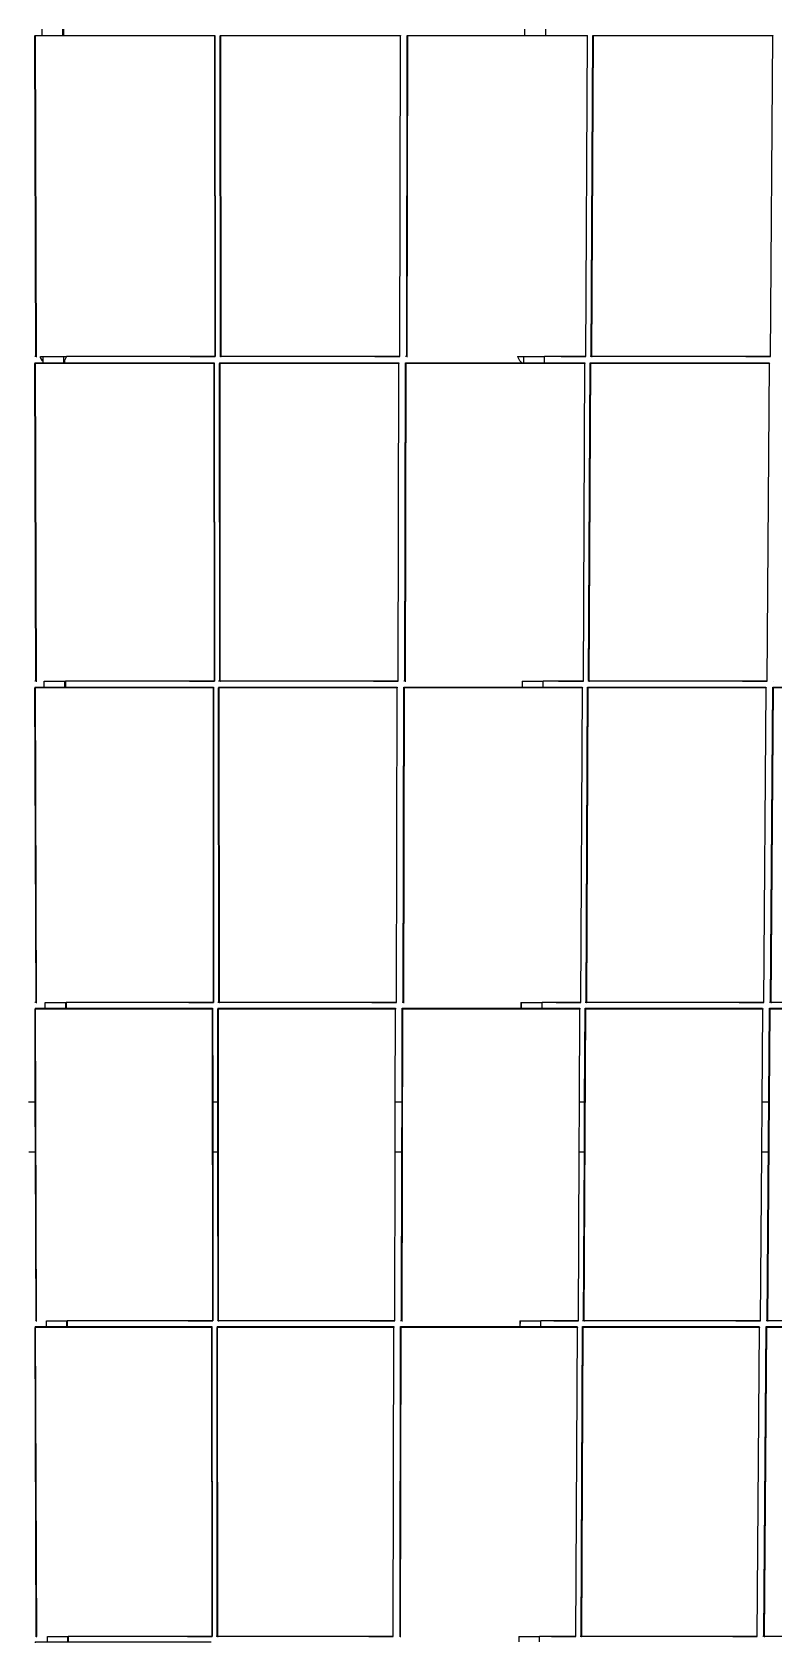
# Model space of a CAD drawing. Header units: inches. Extents: x -877 to 684, y -1170 to 1151.
# Drawn here: x -84 to 174, y -626 to -64 of the extents above; entities that cross this region are included whole.
import ezdxf

# ---------------------------------------------------------------- set-up
doc = ezdxf.new("R2010")
doc.units = ezdxf.units.IN
doc.header["$MEASUREMENT"] = 0

msp = doc.modelspace()

# ---------------------------------------------------------------- linework, layer by layer
for p, q in [((-83.32774, -64.95461), (-83.35651, -65.14972)), ((-83.35651, -65.14972), (-83.1642, -65.15078)), ((-82.97013, -177.08666), (-83.35651, -65.14972)), ((-83.32774, -64.95461), (-80.79648, -64.95465)), ((-83.1642, -65.15078), (-83.07295, -65.14972)), ((-82.77872, -177.0869), (-83.1642, -65.15078)), ((-20.52561, -65.15074), (-83.07295, -65.14972)), ((-80.79648, -64.95465), (-80.80365, -62.75189)), ((-80.79648, -64.95465), (-73.52714, -64.95477)), ((-73.52714, -64.95477), (-73.53367, -62.75203)), ((-73.52714, -64.95477), (-73.37156, -64.95477)), ((-73.37807, -62.75203), (-73.37156, -64.95477)), ((-73.37156, -64.95477), (-20.51853, -64.95562)), ((-20.51853, -64.95562), (-20.52561, -65.15074)), ((-20.43047, -177.08766), (-20.52561, -65.15074)), ((-20.51853, -64.95562), (-20.42345, -176.855)), ((-18.65171, -64.95703), (-18.65815, -65.15214)), ((-18.65815, -65.15214), (-18.46585, -65.1532)), ((-18.57167, -177.08905), (-18.65815, -65.15214)), ((-18.65171, -64.95703), (44.15749, -64.95804)), ((-18.46585, -65.1532), (-18.3746, -65.15214)), ((-18.38026, -177.0893), (-18.46585, -65.1532)), ((44.17274, -65.15316), (-18.3746, -65.15214)), ((43.96798, -177.09006), (44.17274, -65.15316)), ((44.15749, -64.95804), (44.17274, -65.15316)), ((46.36854, -176.85739), (46.5844, -64.95804)), ((46.38447, -177.09006), (46.60048, -65.15316)), ((46.57588, -177.0903), (46.79278, -65.15421)), ((46.5844, -64.95804), (46.60048, -65.15316)), ((46.5844, -64.95804), (87.42437, -64.9587)), ((46.60048, -65.15316), (46.79278, -65.15421)), ((46.79278, -65.15421), (46.88404, -65.15316)), ((109.43136, -65.15417), (46.88404, -65.15316)), ((87.43213, -62.75605), (87.42437, -64.9587)), ((87.42437, -64.9587), (87.60976, -64.9587)), ((87.60976, -64.9587), (87.61753, -62.75605)), ((87.60976, -64.9587), (94.87909, -64.95882)), ((94.87909, -64.95882), (94.88751, -62.75619)), ((94.87909, -64.95882), (109.3936, -64.95905)), ((108.92412, -177.09106), (109.43136, -65.15417)), ((109.3936, -64.95905), (109.43136, -65.15417)), ((110.74485, -176.85979), (111.2604, -64.96046)), ((110.78291, -177.09246), (111.29881, -65.15558)), ((110.97432, -177.0927), (111.49111, -65.15663)), ((111.2604, -64.96046), (111.29881, -65.15558)), ((111.2604, -64.96046), (174.06959, -64.96147)), ((111.29881, -65.15558), (111.49111, -65.15663)), ((111.49111, -65.15663), (111.58237, -65.15558)), ((174.12969, -65.15659), (111.58237, -65.15558)), ((173.32255, -177.09346), (174.12969, -65.15659)), ((174.06959, -64.96147), (174.12969, -65.15659)), ((-83.27413, -177.0877), (-83.3432, -177.0877)), ((-83.30634, -179.22842), (-83.33497, -179.46188)), ((-83.33497, -179.46188), (-83.14357, -179.46292)), ((-82.9505, -290.34401), (-83.33497, -179.46188)), ((-83.30634, -179.22842), (-80.42444, -179.22847)), ((-83.14357, -179.46292), (-83.05275, -179.46188)), ((-82.75999, -290.34426), (-83.14357, -179.46292)), ((-82.97013, -177.08666), (-83.06096, -177.0877)), ((-20.80149, -179.46289), (-83.05275, -179.46188)), ((-82.92548, -177.0869), (-82.97013, -177.08666)), ((-82.92548, -177.0869), (-82.77872, -177.0869)), ((-82.77872, -177.0869), (-82.70934, -177.0869)), ((-81.32546, -177.45183), (-81.42818, -177.08669)), ((-81.42818, -177.08669), (-80.43142, -177.0867)), ((-80.68357, -178.53238), (-81.32546, -177.45183)), ((-80.42589, -178.78373), (-80.68357, -178.53238)), ((-80.42589, -178.78373), (-80.43142, -177.0867)), ((-80.43142, -177.0867), (-73.19493, -177.08684)), ((-80.42444, -179.22847), (-80.42589, -178.78373)), ((-80.42444, -179.22847), (-73.18858, -179.22859)), ((-73.18858, -179.22859), (-73.19493, -177.08684)), ((-73.19493, -177.08684), (-73.04505, -177.08684)), ((-73.18858, -179.22859), (-73.03376, -179.22859)), ((-73.04505, -177.08684), (-72.36541, -177.08686)), ((-73.03614, -178.42157), (-73.04505, -178.43744)), ((-72.43021, -177.34128), (-73.03614, -178.42157)), ((-73.03614, -178.42157), (-73.03376, -179.22859)), ((-73.03376, -179.22859), (-20.79434, -179.22943)), ((-72.36541, -177.08686), (-72.43021, -177.34128)), ((-72.3263, -177.08686), (-72.43021, -177.34128)), ((-72.36541, -177.08686), (-72.3263, -177.08686)), ((-20.43047, -177.08766), (-72.3263, -177.08686)), ((-29.11809, -177.08767), (-20.43047, -177.08906)), ((-20.79434, -179.22943), (-20.80149, -179.46289)), ((-20.70552, -290.34501), (-20.80149, -179.46289)), ((-20.79434, -179.22943), (-20.69844, -290.07472)), ((-20.42345, -176.855), (-20.43047, -177.08766)), ((-20.43047, -177.08906), (-20.43047, -177.08766)), ((-18.87568, -177.0901), (-18.94474, -177.0901)), ((-18.93636, -179.23082), (-18.94287, -179.46428)), ((-18.94287, -179.46428), (-18.75148, -179.46532)), ((-18.85548, -290.34639), (-18.94287, -179.46428)), ((-18.93636, -179.23082), (43.57563, -179.23182)), ((-18.75148, -179.46532), (-18.66065, -179.46428)), ((-18.66497, -290.34663), (-18.75148, -179.46532)), ((-18.57167, -177.08905), (-18.6625, -177.0901)), ((43.5906, -179.46528), (-18.66065, -179.46428)), ((-18.52702, -177.0893), (-18.57167, -177.08905)), ((-18.52702, -177.0893), (-18.38026, -177.0893)), ((-18.38026, -177.0893), (-18.31088, -177.0893)), ((43.96798, -177.09006), (-18.28942, -177.08905)), ((35.28036, -177.09006), (43.96798, -177.09146)), ((43.3895, -290.34738), (43.5906, -179.46528)), ((43.57563, -179.23182), (43.5906, -179.46528)), ((43.96798, -177.09146), (43.96798, -177.09006)), ((45.77894, -290.07709), (45.99105, -179.23182)), ((45.7946, -290.34738), (46.00685, -179.46528)), ((45.98511, -290.34763), (46.19824, -179.46633)), ((45.99105, -179.23182), (46.00685, -179.46528)), ((45.99105, -179.23182), (86.58395, -179.23248)), ((46.00685, -179.46528), (46.19824, -179.46633)), ((46.08046, -177.0911), (46.0114, -177.0911)), ((46.19824, -179.46633), (46.28907, -179.46528)), ((108.54032, -179.46629), (46.28907, -179.46528)), ((46.38447, -177.09006), (46.29364, -177.0911)), ((46.38447, -177.09006), (46.36854, -176.85739)), ((46.42912, -177.0903), (46.38447, -177.09006)), ((46.42912, -177.0903), (46.57588, -177.0903)), ((46.57588, -177.0903), (46.64526, -177.0903)), ((85.05094, -177.09078), (85.22434, -177.45183)), ((85.05094, -177.09078), (85.12277, -177.09078)), ((85.22434, -177.45183), (85.12277, -177.09078)), ((85.12277, -177.09078), (87.03534, -177.09082)), ((85.86623, -178.53238), (85.22434, -177.45183)), ((86.58395, -179.23248), (85.86623, -178.53238)), ((86.58395, -179.23248), (87.03534, -179.23248)), ((87.03534, -177.09082), (87.21391, -177.09082)), ((87.03534, -179.23248), (87.20635, -179.23249)), ((87.20635, -179.23249), (87.21391, -177.09082)), ((87.20635, -179.23249), (94.44221, -179.2326)), ((87.21391, -177.09082), (94.4504, -177.09096)), ((94.44221, -179.2326), (94.4504, -177.09096)), ((94.44221, -179.2326), (108.50304, -179.23283)), ((108.92412, -177.09106), (94.4504, -177.09096)), ((100.2365, -177.09107), (108.92411, -177.09247)), ((108.03957, -290.34838), (108.54032, -179.46629)), ((108.50304, -179.23283), (108.54032, -179.46629)), ((108.92411, -177.09247), (108.92412, -177.09106)), ((109.85203, -290.07947), (110.36101, -179.23422)), ((109.88961, -290.34976), (110.39893, -179.46768)), ((110.08011, -290.35), (110.59031, -179.46872)), ((110.36101, -179.23422), (110.39893, -179.46768)), ((110.36101, -179.23422), (172.87298, -179.23522)), ((110.39893, -179.46768), (110.59031, -179.46872)), ((110.47889, -177.0935), (110.40983, -177.0935)), ((110.59031, -179.46872), (110.68114, -179.46768)), ((172.93238, -179.46868), (110.68114, -179.46768)), ((110.78291, -177.09246), (110.69207, -177.0935)), ((110.78291, -177.09246), (110.74485, -176.85979)), ((110.82756, -177.0927), (110.78291, -177.09246)), ((110.82756, -177.0927), (110.97432, -177.0927)), ((110.97432, -177.0927), (111.04369, -177.0927)), ((173.32255, -177.09346), (111.06515, -177.09246)), ((164.63493, -177.09347), (173.32254, -177.09486)), ((172.13457, -290.35075), (172.93238, -179.46868)), ((172.87298, -179.23522), (172.93238, -179.46868)), ((173.32254, -177.09486), (173.32255, -177.09346)), ((-83.25308, -290.34505), (-83.32182, -290.34505)), ((-82.9505, -290.34401), (-83.0409, -290.34505)), ((-82.90606, -290.34425), (-82.9505, -290.34401)), ((-82.90606, -290.34425), (-82.75999, -290.34426)), ((-82.75999, -290.34426), (-82.69095, -290.34426)), ((-80.05591, -292.42589), (-80.06269, -290.34407)), ((-80.06269, -290.34407), (-72.85938, -290.3442)), ((-72.85321, -292.42601), (-72.85938, -290.3442)), ((-72.85938, -290.3442), (-72.7053, -290.3442)), ((-72.7053, -290.3442), (-72.69914, -292.42601)), ((-20.70552, -290.34501), (-72.7053, -290.3442)), ((-29.35221, -290.34501), (-20.70552, -290.3464)), ((-20.69844, -290.07472), (-20.70552, -290.34501)), ((-20.70552, -290.3464), (-20.70552, -290.34501)), ((-19.15805, -290.34742), (-19.22679, -290.34742)), ((-18.85548, -290.34639), (-18.94588, -290.34742)), ((-18.81104, -290.34663), (-18.85548, -290.34639)), ((-18.81104, -290.34663), (-18.66497, -290.34663)), ((-18.66497, -290.34663), (-18.59592, -290.34663)), ((43.3895, -290.34738), (-18.57456, -290.34639)), ((34.74281, -290.34739), (43.3895, -290.34877)), ((43.3895, -290.34877), (43.3895, -290.34738)), ((45.49202, -290.34842), (45.42328, -290.34842)), ((45.7946, -290.34738), (45.70419, -290.34842)), ((45.7946, -290.34738), (45.77894, -290.07709)), ((45.83904, -290.34762), (45.7946, -290.34738)), ((45.83904, -290.34762), (45.98511, -290.34763)), ((45.98511, -290.34763), (46.05416, -290.34763)), ((86.6305, -290.34814), (86.62317, -292.42987)), ((86.6305, -290.34814), (86.8141, -290.34815)), ((86.80675, -292.42987), (86.8141, -290.34815)), ((86.8141, -290.34815), (94.01741, -290.34828)), ((94.00945, -292.42999), (94.01741, -290.34828)), ((108.03957, -290.34838), (94.01741, -290.34828)), ((99.39289, -290.34838), (108.03956, -290.34977)), ((108.03956, -290.34977), (108.03957, -290.34838)), ((109.58702, -290.35079), (109.51828, -290.35079)), ((109.88961, -290.34976), (109.7992, -290.35079)), ((109.88961, -290.34976), (109.85203, -290.07947)), ((109.93404, -290.35), (109.88961, -290.34976)), ((109.93404, -290.35), (110.08011, -290.35)), ((110.08011, -290.35), (110.14916, -290.35)), ((172.13457, -290.35075), (110.17052, -290.34976)), ((163.48788, -290.35076), (172.13456, -290.35214)), ((172.13456, -290.35214), (172.13457, -290.35075)), ((174.23708, -290.35179), (174.16834, -290.35179)), ((-83.28514, -292.42584), (-83.31362, -292.69691)), ((-83.31362, -292.69691), (-83.12313, -292.69794)), ((-82.93106, -402.53908), (-83.31362, -292.69691)), ((-83.28514, -292.42584), (-80.05591, -292.42589)), ((-83.12313, -292.69794), (-83.03274, -292.69691)), ((-82.74145, -402.53932), (-83.12313, -292.69794)), ((-21.07476, -292.6979), (-83.03274, -292.69691)), ((-80.05591, -292.42589), (-72.85321, -292.42601)), ((-72.85321, -292.42601), (-72.69914, -292.42601)), ((-72.69914, -292.42601), (-21.06756, -292.42684)), ((-21.06756, -292.42684), (-21.07476, -292.6979)), ((-20.97799, -402.54006), (-21.07476, -292.6979)), ((-21.06756, -292.42684), (-20.97085, -402.23286)), ((-19.21833, -292.42821), (-19.2249, -292.69928)), ((-19.2249, -292.69928), (-19.03441, -292.70032)), ((-19.13662, -402.54143), (-19.2249, -292.69928)), ((-19.21833, -292.42821), (42.99925, -292.42921)), ((-19.03441, -292.70032), (-18.94402, -292.69928)), ((-18.94701, -402.54167), (-19.03441, -292.70032)), ((43.01395, -292.70028), (-18.94402, -292.69928)), ((42.81644, -402.54242), (43.01395, -292.70028)), ((42.99925, -292.42921), (43.01395, -292.70028)), ((45.19488, -402.23521), (45.40329, -292.42921)), ((45.21026, -402.54242), (45.41882, -292.70028)), ((45.39988, -402.54266), (45.6093, -292.70131)), ((45.40329, -292.42921), (45.41882, -292.70028)), ((45.40329, -292.42921), (86.62317, -292.42987)), ((45.41882, -292.70028), (45.6093, -292.70131)), ((45.6093, -292.70131), (45.6997, -292.70028)), ((107.65767, -292.70127), (45.6997, -292.70028)), ((86.62317, -292.42987), (86.80675, -292.42987)), ((86.80675, -292.42987), (94.00945, -292.42999)), ((94.00945, -292.42999), (107.62086, -292.4302)), ((107.16332, -402.5434), (107.65767, -292.70127)), ((107.62086, -292.4302), (107.65767, -292.70127)), ((108.96759, -402.23757), (109.47008, -292.43158)), ((109.00468, -402.54477), (109.50752, -292.70265)), ((109.19429, -402.54501), (109.698, -292.70368)), ((109.47008, -292.43158), (109.50752, -292.70265)), ((109.47008, -292.43158), (171.68764, -292.43258)), ((109.50752, -292.70265), (109.698, -292.70368)), ((109.698, -292.70368), (109.7884, -292.70265)), ((171.74636, -292.70365), (109.7884, -292.70265)), ((170.95773, -402.54575), (171.74636, -292.70365)), ((171.68764, -292.43258), (171.74636, -292.70365)), ((173.29256, -402.23855), (174.09169, -292.43258)), ((173.35155, -402.54575), (174.15122, -292.70365)), ((173.54116, -402.546), (174.3417, -292.70468)), ((174.09169, -292.43258), (174.15122, -292.70365)), ((174.09169, -292.43258), (236.30924, -292.43357)), ((174.15122, -292.70365), (174.3417, -292.70468)), ((174.3417, -292.70468), (174.43211, -292.70365)), ((236.39006, -292.70464), (174.43211, -292.70365)), ((-83.23222, -402.5401), (-83.30063, -402.5401)), ((-82.93106, -402.53908), (-83.02104, -402.5401)), ((-82.88683, -402.53932), (-82.93106, -402.53908)), ((-82.88683, -402.53932), (-82.74145, -402.53932)), ((-82.74145, -402.53932), (-82.67272, -402.53932)), ((-79.69084, -404.56205), (-79.69743, -402.53914)), ((-79.69743, -402.53914), (-72.52697, -402.53927)), ((-72.52098, -404.56216), (-72.52697, -402.53927)), ((-72.52697, -402.53927), (-72.37364, -402.53928)), ((-72.37364, -402.53928), (-72.36766, -404.56217)), ((-20.97799, -402.54006), (-72.37364, -402.53928)), ((-29.58413, -402.54007), (-20.97799, -402.54144)), ((-20.97085, -402.23286), (-20.97799, -402.54006)), ((-20.97799, -402.54144), (-20.97799, -402.54006)), ((-19.43778, -402.54246), (-19.5062, -402.54246)), ((-19.13662, -402.54143), (-19.2266, -402.54246)), ((-19.09239, -402.54167), (-19.13662, -402.54143)), ((-19.09239, -402.54167), (-18.94701, -402.54167)), ((-18.94701, -402.54167), (-18.87829, -402.54167)), ((42.81644, -402.54242), (-18.85703, -402.54143)), ((34.2103, -402.54242), (42.81644, -402.54379)), ((42.81644, -402.54379), (42.81644, -402.54242)), ((44.9091, -402.54344), (44.84069, -402.54344)), ((45.21026, -402.54242), (45.12028, -402.54344)), ((45.21026, -402.54242), (45.19488, -402.23521)), ((45.25449, -402.54266), (45.21026, -402.54242)), ((45.25449, -402.54266), (45.39988, -402.54266)), ((45.39988, -402.54266), (45.4686, -402.54266)), ((86.23533, -402.54318), (86.22821, -404.56599)), ((86.23533, -402.54318), (86.41803, -402.54318)), ((86.41089, -404.56599), (86.41803, -402.54318)), ((86.41803, -402.54318), (93.58848, -402.54332)), ((93.58075, -404.5661), (93.58848, -402.54332)), ((107.16332, -402.5434), (93.58848, -402.54332)), ((98.55719, -402.54341), (107.16331, -402.54478)), ((107.16331, -402.54478), (107.16332, -402.5434)), ((108.70352, -402.54579), (108.6351, -402.54579)), ((109.00468, -402.54477), (108.91469, -402.54579)), ((109.00468, -402.54477), (108.96759, -402.23757)), ((109.04891, -402.54501), (109.00468, -402.54477)), ((109.04891, -402.54501), (109.19429, -402.54501)), ((109.19429, -402.54501), (109.26302, -402.54501)), ((170.95773, -402.54575), (109.28427, -402.54477)), ((162.3516, -402.54576), (170.95772, -402.54713)), ((170.95772, -402.54713), (170.95773, -402.54575)), ((173.05039, -402.54678), (172.98197, -402.54678)), ((173.35155, -402.54575), (173.26156, -402.54678)), ((173.35155, -402.54575), (173.29256, -402.23855)), ((173.39578, -402.54599), (173.35155, -402.54575)), ((173.39578, -402.54599), (173.54116, -402.546)), ((173.54116, -402.546), (173.60989, -402.546)), ((235.3046, -402.54674), (173.63115, -402.54575)), ((-83.26414, -404.56199), (-83.29248, -404.86996)), ((-83.29248, -404.86996), (-83.10288, -404.87098)), ((-83.17906, -437.29325), (-83.29248, -404.86996)), ((-83.26414, -404.56199), (-79.69084, -404.56205)), ((-83.10288, -404.87098), (-83.01292, -404.86996)), ((-82.72307, -513.68697), (-83.10288, -404.87098)), ((-21.34548, -404.87094), (-83.01292, -404.86996)), ((-79.69084, -404.56205), (-72.52098, -404.56216)), ((-72.52098, -404.56216), (-72.36766, -404.56217)), ((-72.36766, -404.56217), (-21.33821, -404.56298)), ((-21.33821, -404.56298), (-21.34548, -404.87094)), ((-21.24792, -513.68771), (-21.34548, -404.87094)), ((-21.33821, -404.56298), (-21.30888, -437.29325)), ((-19.49765, -404.56434), (-19.50429, -404.87231)), ((-19.50429, -404.87231), (-19.31469, -404.87333)), ((-19.47773, -437.29325), (-19.50429, -404.87231)), ((-19.49765, -404.56434), (42.42827, -404.56533)), ((-19.31469, -404.87333), (-19.22472, -404.87231)), ((-19.22642, -513.6893), (-19.31469, -404.87333)), ((42.44271, -404.87329), (-19.22472, -404.87231)), ((42.38492, -437.29325), (42.44271, -404.87329)), ((42.42827, -404.56533), (42.44271, -404.87329)), ((44.63138, -513.69004), (44.8363, -404.87329)), ((44.75943, -437.29325), (44.82104, -404.56533)), ((44.82011, -513.69028), (45.02589, -404.87432)), ((44.82104, -404.56533), (44.8363, -404.87329)), ((44.82104, -404.56533), (86.22821, -404.56599)), ((44.8363, -404.87329), (45.02589, -404.87432)), ((45.02589, -404.87432), (45.11587, -404.87329)), ((106.78329, -404.87428), (45.11587, -404.87329)), ((86.22821, -404.56599), (86.41089, -404.56599)), ((86.41089, -404.56599), (93.58075, -404.5661)), ((93.58075, -404.5661), (106.74696, -404.56631)), ((106.63789, -437.29325), (106.78329, -404.87428)), ((106.74696, -404.56631), (106.78329, -404.87428)), ((108.12801, -513.69237), (108.62447, -404.87565)), ((108.31674, -513.69261), (108.81406, -404.87667)), ((108.43826, -437.29325), (108.58751, -404.56768)), ((108.58751, -404.56768), (108.62447, -404.87565)), ((108.58751, -404.56768), (170.51342, -404.56867)), ((108.62447, -404.87565), (108.81406, -404.87667)), ((108.81406, -404.87667), (108.90404, -404.87565)), ((170.57146, -404.87663), (108.90404, -404.87565)), ((170.33922, -437.29325), (170.57146, -404.87663)), ((170.51342, -404.56867), (170.57146, -404.87663)), ((172.17453, -513.69334), (172.96504, -404.87663)), ((172.36325, -513.69358), (173.15463, -404.87766)), ((172.66854, -437.29325), (172.90619, -404.56867)), ((172.90619, -404.56867), (172.96504, -404.87663)), ((172.90619, -404.56867), (234.83209, -404.56965)), ((172.96504, -404.87663), (173.15463, -404.87766)), ((173.15463, -404.87766), (173.24461, -404.87663)), ((234.91202, -404.87762), (173.24461, -404.87663)), ((-83.17906, -437.29325), (-85.53916, -437.29325)), ((-83.118, -454.74569), (-83.17906, -437.29325)), ((-19.47773, -437.29325), (-21.30888, -437.29325)), ((-21.30888, -437.29325), (-21.29324, -454.74569)), ((-19.46343, -454.74569), (-19.47773, -437.29325)), ((42.35381, -454.74569), (42.38492, -437.29325)), ((44.75943, -437.29325), (42.38492, -437.29325)), ((44.72658, -454.74569), (44.75943, -437.29325)), ((106.55962, -454.74569), (106.63789, -437.29325)), ((108.43826, -437.29325), (106.63789, -437.29325)), ((108.35866, -454.74569), (108.43826, -437.29325)), ((170.21419, -454.74569), (170.33922, -437.29325)), ((172.66854, -437.29325), (170.33922, -437.29325)), ((172.5418, -454.74569), (172.66854, -437.29325)), ((-83.118, -454.74569), (-85.47638, -454.74569)), ((-82.9118, -513.68673), (-83.118, -454.74569)), ((-19.46343, -454.74569), (-21.29324, -454.74569)), ((-21.29324, -454.74569), (-21.24072, -513.34429)), ((-19.41515, -513.68906), (-19.46343, -454.74569)), ((42.24873, -513.69004), (42.35381, -454.74569)), ((44.72658, -454.74569), (42.35381, -454.74569)), ((44.61626, -513.34662), (44.72658, -454.74569)), ((106.29525, -513.69101), (106.55962, -454.74569)), ((108.35866, -454.74569), (106.55962, -454.74569)), ((108.09139, -513.34895), (108.35866, -454.74569)), ((169.79188, -513.69334), (170.21419, -454.74569)), ((172.5418, -454.74569), (170.21419, -454.74569)), ((172.11621, -513.34993), (172.5418, -454.74569)), ((-83.21155, -513.68775), (-83.27965, -513.68775)), ((-83.24334, -515.65174), (-83.27154, -515.9959)), ((-83.27154, -515.9959), (-83.08283, -515.99691)), ((-82.89273, -623.80157), (-83.27154, -515.9959)), ((-83.24334, -515.65174), (-79.32917, -515.6518)), ((-83.08283, -515.99691), (-82.99328, -515.9959)), ((-82.70487, -623.8018), (-83.08283, -515.99691)), ((-82.9118, -513.68673), (-83.00136, -513.68774)), ((-21.61366, -515.99688), (-82.99328, -515.9959)), ((-82.86778, -513.68697), (-82.9118, -513.68673)), ((-82.86778, -513.68697), (-82.72307, -513.68697)), ((-82.72307, -513.68697), (-82.65467, -513.68697)), ((-79.32917, -515.6518), (-79.33557, -513.6868)), ((-79.33557, -513.6868), (-72.19768, -513.68693)), ((-79.32917, -515.6518), (-72.19185, -515.65191)), ((-72.19185, -515.65191), (-72.19768, -513.68693)), ((-72.19768, -513.68693), (-72.04509, -513.68693)), ((-72.19185, -515.65191), (-72.03928, -515.65191)), ((-72.04509, -513.68693), (-72.03928, -515.65191)), ((-21.24792, -513.68771), (-72.04509, -513.68693)), ((-72.03928, -515.65191), (-21.60634, -515.65271)), ((-29.81388, -513.68771), (-21.24792, -513.68907)), ((-21.60634, -515.65271), (-21.61366, -515.99688)), ((-21.51534, -623.80253), (-21.61366, -515.99688)), ((-21.60634, -515.65271), (-21.50808, -623.42359)), ((-21.24072, -513.34429), (-21.24792, -513.68771)), ((-21.24792, -513.68907), (-21.24792, -513.68771)), ((-19.7149, -513.69008), (-19.783, -513.69008)), ((-19.77437, -515.65407), (-19.78107, -515.99823)), ((-19.78107, -515.99823), (-19.59236, -515.99924)), ((-19.69108, -623.80387), (-19.78107, -515.99823)), ((-19.77437, -515.65407), (41.86262, -515.65504)), ((-19.59236, -515.99924), (-19.50281, -515.99823)), ((-19.50323, -623.80411), (-19.59236, -515.99924)), ((-19.41515, -513.68906), (-19.50471, -513.69008)), ((41.8768, -515.99921), (-19.50281, -515.99823)), ((-19.37112, -513.6893), (-19.41515, -513.68906)), ((-19.37112, -513.6893), (-19.22642, -513.6893)), ((-19.22642, -513.6893), (-19.15802, -513.6893)), ((42.24873, -513.69004), (-19.13686, -513.68906)), ((33.68277, -513.69004), (42.24873, -513.6914)), ((41.6863, -623.80484), (41.8768, -515.99921)), ((41.86262, -515.65504), (41.8768, -515.99921)), ((42.24873, -513.6914), (42.24873, -513.69004)), ((44.04302, -623.4259), (44.24423, -515.65504)), ((44.05787, -623.80484), (44.25922, -515.99921)), ((44.24423, -515.65504), (44.25922, -515.99921)), ((44.24423, -515.65504), (85.83692, -515.6557)), ((44.24573, -623.80508), (44.44793, -516.00022)), ((44.25922, -515.99921), (44.44793, -516.00022)), ((44.33162, -513.69105), (44.26353, -513.69105)), ((44.44793, -516.00022), (44.53748, -515.99921)), ((105.91708, -516.00018), (44.53748, -515.99921)), ((44.63138, -513.69004), (44.54182, -513.69105)), ((44.63138, -513.69004), (44.61626, -513.34662)), ((44.6754, -513.69027), (44.63138, -513.69004)), ((44.6754, -513.69027), (44.82011, -513.69028)), ((44.82011, -513.69028), (44.88851, -513.69028)), ((85.84384, -513.6908), (85.83692, -515.6557)), ((85.83692, -515.6557), (86.01872, -515.6557)), ((85.84384, -513.6908), (86.02566, -513.6908)), ((86.01872, -515.6557), (86.02566, -513.6908)), ((86.01872, -515.6557), (93.15604, -515.65582)), ((86.02566, -513.6908), (93.16355, -513.69093)), ((93.15604, -515.65582), (93.16355, -513.69093)), ((93.15604, -515.65582), (105.88121, -515.65602)), ((106.29525, -513.69101), (93.16355, -513.69093)), ((97.72929, -513.69102), (106.29525, -513.69238)), ((105.43525, -623.80581), (105.91708, -516.00018)), ((105.88121, -515.65602), (105.91708, -516.00018)), ((106.29525, -513.69238), (106.29525, -513.69101)), ((107.22334, -623.42821), (107.71317, -515.65737)), ((107.2595, -623.80715), (107.74967, -516.00154)), ((107.44735, -623.80739), (107.93837, -516.00255)), ((107.71317, -515.65737), (107.74967, -516.00154)), ((107.71317, -515.65737), (169.35015, -515.65835)), ((107.74967, -516.00154), (107.93837, -516.00255)), ((107.82826, -513.69338), (107.76016, -513.69338)), ((107.93837, -516.00255), (108.02793, -516.00154)), ((169.40752, -516.00251), (108.02793, -516.00154)), ((108.12801, -513.69237), (108.03845, -513.69338)), ((108.12801, -513.69237), (108.09139, -513.34895)), ((108.17204, -513.6926), (108.12801, -513.69237)), ((108.17204, -513.6926), (108.31674, -513.69261)), ((108.31674, -513.69261), (108.38515, -513.69261)), ((169.79188, -513.69334), (108.4063, -513.69237)), ((161.22592, -513.69335), (169.79187, -513.69471)), ((168.63686, -623.80812), (169.40752, -516.00251)), ((169.35015, -515.65835), (169.40752, -516.00251)), ((169.79187, -513.69471), (169.79188, -513.69334)), ((170.95079, -623.42917), (171.73176, -515.65835)), ((171.00844, -623.80812), (171.78994, -516.00251)), ((171.19629, -623.80835), (171.97864, -516.00353)), ((171.73176, -515.65835), (171.78994, -516.00251)), ((171.73176, -515.65835), (233.36873, -515.65932)), ((171.78994, -516.00251), (171.97864, -516.00353)), ((171.87477, -513.69436), (171.80667, -513.69436)), ((171.97864, -516.00353), (172.0682, -516.00251)), ((233.44779, -516.00349), (172.0682, -516.00251)), ((172.17453, -513.69334), (172.08496, -513.69436)), ((172.17453, -513.69334), (172.11621, -513.34993)), ((172.21855, -513.69358), (172.17453, -513.69334)), ((172.21855, -513.69358), (172.36325, -513.69358)), ((172.36325, -513.69358), (172.43166, -513.69358)), ((172.43166, -513.69358), (172.45282, -513.69334)), ((233.83839, -513.69432), (172.45282, -513.69334)), ((-21.50808, -623.42359), (-21.51534, -623.80253)), ((44.05787, -623.80484), (44.04302, -623.4259)), ((107.2595, -623.80715), (107.22334, -623.42821)), ((171.00844, -623.80812), (170.95079, -623.42917)), ((-83.19108, -623.80257), (-83.25886, -623.80257)), ((-83.22273, -625.70965), (-83.25079, -626.08933)), ((-83.22273, -625.70965), (-78.97087, -625.70972)), ((-82.89273, -623.80157), (-82.98187, -623.80257)), ((-82.8489, -623.8018), (-82.89273, -623.80157)), ((-82.8489, -623.8018), (-82.70487, -623.8018)), ((-82.70487, -623.8018), (-82.63679, -623.8018)), ((-78.97087, -625.70972), (-78.97708, -623.80164)), ((-78.97708, -623.80164), (-71.87144, -623.80177)), ((-78.97087, -625.70972), (-71.86578, -625.70983)), ((-71.86578, -625.70983), (-71.87144, -623.80177)), ((-71.87144, -623.80177), (-71.71958, -623.80177)), ((-71.86578, -625.70983), (-71.71394, -625.70983)), ((-71.71958, -623.80177), (-71.71394, -625.70983)), ((-21.51534, -623.80253), (-71.71958, -623.80177)), ((-71.71394, -625.70983), (-21.87198, -625.71062)), ((-30.0415, -623.80254), (-21.51534, -623.80388)), ((-21.51534, -623.80388), (-21.51534, -623.80253)), ((-19.98944, -623.80488), (-20.05722, -623.80488)), ((-19.69108, -623.80387), (-19.78023, -623.80488)), ((-19.64726, -623.80411), (-19.69108, -623.80387)), ((-19.64726, -623.80411), (-19.50323, -623.80411)), ((-19.50323, -623.80411), (-19.43515, -623.80411)), ((41.6863, -623.80484), (-19.41409, -623.80387)), ((33.16013, -623.80485), (41.68629, -623.80619)), ((41.68629, -623.80619), (41.6863, -623.80484)), ((43.75951, -623.80585), (43.69173, -623.80585)), ((44.05787, -623.80484), (43.96873, -623.80585)), ((44.10169, -623.80508), (44.05787, -623.80484)), ((44.10169, -623.80508), (44.24573, -623.80508)), ((44.24573, -623.80508), (44.31381, -623.80508)), ((85.456, -623.8056), (85.44928, -625.71358)), ((85.456, -623.8056), (85.63694, -623.80561)), ((85.6302, -625.71359), (85.63694, -623.80561)), ((85.63694, -623.80561), (92.74258, -623.80574)), ((92.73528, -625.7137), (92.74258, -623.80574)), ((105.43525, -623.80581), (92.74258, -623.80574)), ((96.90908, -623.80581), (105.43524, -623.80716)), ((105.43524, -623.80716), (105.43525, -623.80581)), ((106.96113, -623.80816), (106.89335, -623.80816)), ((107.2595, -623.80715), (107.17035, -623.80816)), ((107.30332, -623.80738), (107.2595, -623.80715)), ((107.30332, -623.80738), (107.44735, -623.80739)), ((107.44735, -623.80739), (107.51543, -623.80739)), ((168.63686, -623.80812), (107.53649, -623.80715)), ((160.1107, -623.80812), (168.63685, -623.80947)), ((168.63685, -623.80947), (168.63686, -623.80812)), ((170.71007, -623.80912), (170.64229, -623.80912)), ((171.00844, -623.80812), (170.91929, -623.80912)), ((171.05226, -623.80835), (171.00844, -623.80812)), ((171.05226, -623.80835), (171.19629, -623.80835)), ((171.19629, -623.80835), (171.26437, -623.80835)), ((232.3858, -623.80909), (171.28544, -623.80812))]:
    msp.add_line(p, q)

doc.saveas('drawing.dxf')
